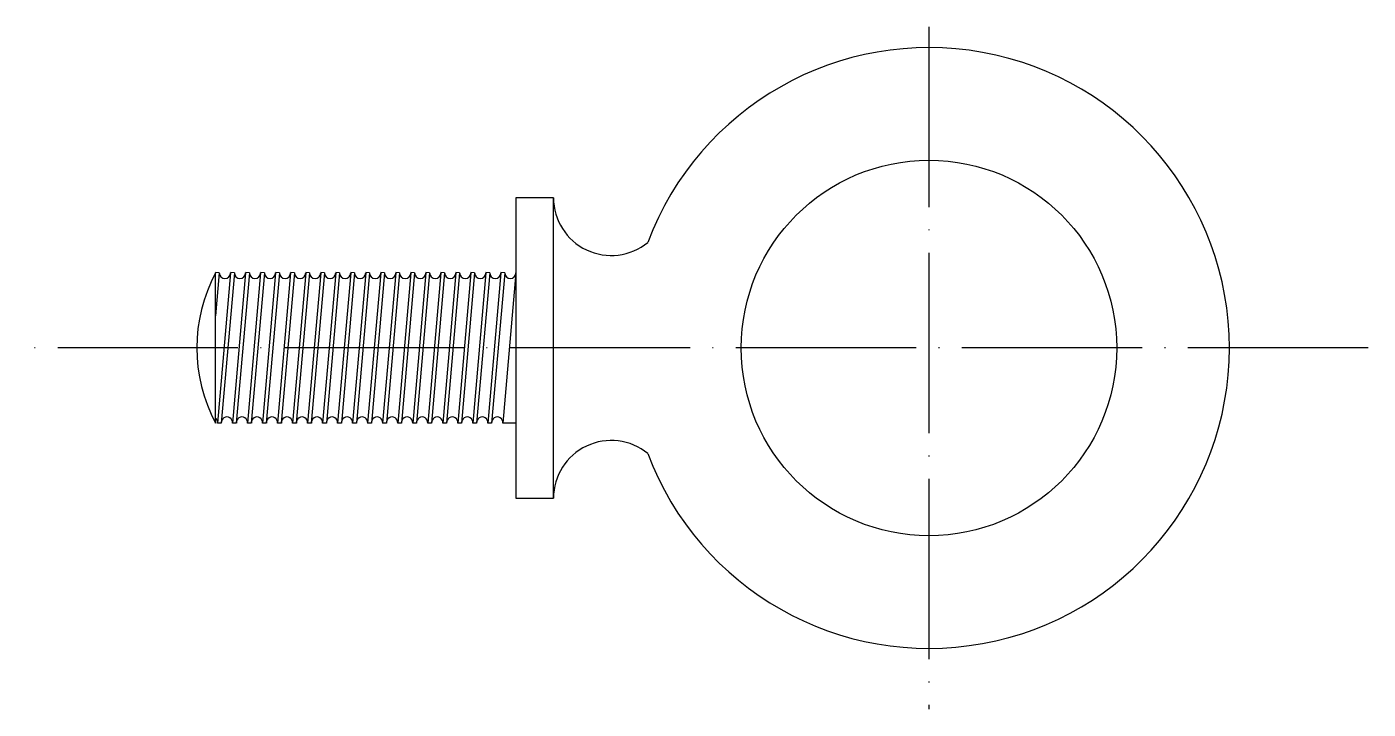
# Model space of a CAD drawing. Header units: millimetres. Extents: x 98 to 277, y 50 to 141.
import ezdxf

# ---------------------------------------------------------------- set-up
doc = ezdxf.new("R2010")
doc.units = ezdxf.units.MM
doc.linetypes.add('ACAD_ISO04W100', pattern=[30, 24, -3, 0, -3])

msp = doc.modelspace()

# ---------------------------------------------------------------- linework, layer by layer
at = {"linetype": 'ACAD_ISO04W100'}
for p, q in [((218.26, 140.92), (218.26, 50.05)), ((276.74, 98.15), (98.13, 98.15))]:
    msp.add_line(p, q, dxfattribs=at)
for p, q in [((168.26, 118.15), (163.26, 118.15)), ((163.26, 118.15), (163.26, 108.15)), ((168.26, 78.15), (168.26, 118.15)), ((123.76, 108.15), (123.26, 108.2)), ((123.26, 88.15), (123.26, 108.15)), ((123.76, 108.15), (123.26, 102.44)), ((125.26, 108.15), (123.51, 88.15)), ((125.76, 108.15), (124.01, 88.15)), ((125.76, 108.15), (125.26, 108.2)), ((127.26, 108.15), (125.51, 88.15)), ((127.76, 108.15), (126.01, 88.15)), ((127.76, 108.15), (127.26, 108.2)), ((129.26, 108.15), (127.51, 88.15)), ((129.76, 108.15), (128.01, 88.15)), ((129.76, 108.15), (129.26, 108.2)), ((131.26, 108.15), (129.51, 88.15)), ((131.76, 108.15), (130.01, 88.15)), ((131.76, 108.15), (131.26, 108.2)), ((133.26, 108.15), (131.51, 88.15)), ((133.76, 108.15), (132.01, 88.15)), ((133.76, 108.15), (133.26, 108.2)), ((135.26, 108.15), (133.51, 88.15)), ((135.76, 108.15), (134.01, 88.15)), ((135.76, 108.15), (135.26, 108.2)), ((137.26, 108.15), (135.51, 88.15)), ((137.76, 108.15), (136.01, 88.15)), ((137.76, 108.15), (137.26, 108.2)), ((139.26, 108.15), (137.51, 88.15)), ((139.76, 108.15), (138.01, 88.15)), ((139.76, 108.15), (139.26, 108.2)), ((141.26, 108.15), (139.51, 88.15)), ((141.76, 108.15), (140.01, 88.15)), ((141.76, 108.15), (141.26, 108.2)), ((143.26, 108.15), (141.51, 88.15)), ((143.76, 108.15), (142.01, 88.15)), ((143.76, 108.15), (143.26, 108.2)), ((145.26, 108.15), (143.51, 88.15)), ((145.76, 108.15), (144.01, 88.15)), ((145.76, 108.15), (145.26, 108.2)), ((147.26, 108.15), (145.51, 88.15)), ((147.76, 108.15), (146.01, 88.15)), ((147.76, 108.15), (147.26, 108.2)), ((149.26, 108.15), (147.51, 88.15)), ((149.76, 108.15), (148.01, 88.15)), ((149.76, 108.15), (149.26, 108.2)), ((151.26, 108.15), (149.51, 88.15)), ((151.76, 108.15), (150.01, 88.15)), ((151.76, 108.15), (151.26, 108.2)), ((153.26, 108.15), (151.51, 88.15)), ((153.76, 108.15), (152.01, 88.15)), ((153.76, 108.15), (153.26, 108.2)), ((155.26, 108.15), (153.51, 88.15)), ((155.76, 108.15), (154.01, 88.15)), ((155.76, 108.15), (155.26, 108.2)), ((157.26, 108.15), (155.51, 88.15)), ((157.76, 108.15), (156.01, 88.15)), ((157.76, 108.15), (157.26, 108.2)), ((159.26, 108.15), (157.51, 88.15)), ((159.76, 108.15), (158.01, 88.15)), ((159.76, 108.15), (159.26, 108.2)), ((161.26, 108.15), (159.51, 88.15)), ((161.76, 108.15), (160.01, 88.15)), ((161.76, 108.15), (161.26, 108.2)), ((163.26, 108.15), (161.51, 88.15)), ((163.26, 108.15), (163.26, 88.15)), ((124.02, 88.15), (123.51, 88.15)), ((124.02, 88.15), (123.51, 88.15)), ((124.02, 88.15), (123.51, 88.15)), ((124.02, 88.15), (123.51, 88.15)), ((126.02, 88.15), (125.51, 88.15)), ((126.02, 88.15), (125.51, 88.15)), ((126.02, 88.15), (125.51, 88.15)), ((126.02, 88.15), (125.51, 88.15)), ((128.02, 88.15), (127.51, 88.15)), ((128.02, 88.15), (127.51, 88.15)), ((128.02, 88.15), (127.51, 88.15)), ((128.02, 88.15), (127.51, 88.15)), ((130.02, 88.15), (129.51, 88.15)), ((130.02, 88.15), (129.51, 88.15)), ((130.02, 88.15), (129.51, 88.15)), ((130.02, 88.15), (129.51, 88.15)), ((132.02, 88.15), (131.51, 88.15)), ((132.02, 88.15), (131.51, 88.15)), ((132.02, 88.15), (131.51, 88.15)), ((132.02, 88.15), (131.51, 88.15)), ((134.02, 88.15), (133.51, 88.15)), ((134.02, 88.15), (133.51, 88.15)), ((134.02, 88.15), (133.51, 88.15)), ((134.02, 88.15), (133.51, 88.15)), ((136.02, 88.15), (135.51, 88.15)), ((136.02, 88.15), (135.51, 88.15)), ((136.02, 88.15), (135.51, 88.15)), ((136.02, 88.15), (135.51, 88.15)), ((138.02, 88.15), (137.51, 88.15)), ((138.02, 88.15), (137.51, 88.15)), ((138.02, 88.15), (137.51, 88.15)), ((138.02, 88.15), (137.51, 88.15)), ((140.02, 88.15), (139.51, 88.15)), ((140.02, 88.15), (139.51, 88.15)), ((140.02, 88.15), (139.51, 88.15)), ((140.02, 88.15), (139.51, 88.15)), ((142.02, 88.15), (141.51, 88.15)), ((142.02, 88.15), (141.51, 88.15)), ((142.02, 88.15), (141.51, 88.15)), ((142.02, 88.15), (141.51, 88.15)), ((144.02, 88.15), (143.51, 88.15)), ((144.02, 88.15), (143.51, 88.15)), ((144.02, 88.15), (143.51, 88.15)), ((144.02, 88.15), (143.51, 88.15)), ((146.02, 88.15), (145.51, 88.15)), ((146.02, 88.15), (145.51, 88.15)), ((146.02, 88.15), (145.51, 88.15)), ((146.02, 88.15), (145.51, 88.15)), ((148.02, 88.15), (147.51, 88.15)), ((148.02, 88.15), (147.51, 88.15)), ((148.02, 88.15), (147.51, 88.15)), ((148.02, 88.15), (147.51, 88.15)), ((150.02, 88.15), (149.51, 88.15)), ((150.02, 88.15), (149.51, 88.15)), ((150.02, 88.15), (149.51, 88.15)), ((150.02, 88.15), (149.51, 88.15)), ((152.02, 88.15), (151.51, 88.15)), ((152.02, 88.15), (151.51, 88.15)), ((152.02, 88.15), (151.51, 88.15)), ((152.02, 88.15), (151.51, 88.15)), ((154.02, 88.15), (153.51, 88.15)), ((154.02, 88.15), (153.51, 88.15)), ((154.02, 88.15), (153.51, 88.15)), ((154.02, 88.15), (153.51, 88.15)), ((156.02, 88.15), (155.51, 88.15)), ((156.02, 88.15), (155.51, 88.15)), ((156.02, 88.15), (155.51, 88.15)), ((156.02, 88.15), (155.51, 88.15)), ((158.02, 88.15), (157.51, 88.15)), ((158.02, 88.15), (157.51, 88.15)), ((158.02, 88.15), (157.51, 88.15)), ((158.02, 88.15), (157.51, 88.15)), ((160.02, 88.15), (159.51, 88.15)), ((160.02, 88.15), (159.51, 88.15)), ((160.02, 88.15), (159.51, 88.15)), ((160.02, 88.15), (159.51, 88.15)), ((163.26, 88.15), (161.51, 88.15)), ((163.26, 88.15), (163.26, 78.15)), ((163.26, 78.15), (168.26, 78.15))]:
    msp.add_line(p, q)
msp.add_circle((218.26, 98.15), 25)
for centre, radius, start, end in [((218.26, 98.15), 40, 200.5893, 159.4107), ((175.94, 118.15), 7.68, 180, 309.4107), ((142.01, 98.15), 21.25, 151.9275, 208.0725), ((124.51, 108.15), 0.75, 180, 0), ((126.51, 108.15), 0.75, 180, 0), ((128.51, 108.15), 0.75, 180, 0), ((130.51, 108.15), 0.75, 180, 0), ((132.51, 108.15), 0.75, 180, 0), ((134.51, 108.15), 0.75, 180, 0), ((136.51, 108.15), 0.75, 180, 0), ((138.51, 108.15), 0.75, 180, 0), ((140.51, 108.15), 0.75, 180, 0), ((142.51, 108.15), 0.75, 180, 0), ((144.51, 108.15), 0.75, 180, 0), ((146.51, 108.15), 0.75, 180, 0), ((148.51, 108.15), 0.75, 180, 0), ((150.51, 108.15), 0.75, 180, 0), ((152.51, 108.15), 0.75, 180, 0), ((154.51, 108.15), 0.75, 180, 0), ((156.51, 108.15), 0.75, 180, 0), ((158.51, 108.15), 0.75, 180, 0), ((160.51, 108.15), 0.75, 180, 0), ((162.51, 108.15), 0.75, 180, 0), ((122.77, 88.22), 0.747, 355, 48.6021), ((124.77, 88.22), 0.747, 355, 185), ((126.77, 88.22), 0.747, 355, 185), ((128.77, 88.22), 0.747, 355, 185), ((130.77, 88.22), 0.747, 355, 185), ((132.77, 88.22), 0.747, 355, 185), ((134.77, 88.22), 0.747, 355, 185), ((136.77, 88.22), 0.747, 355, 185), ((138.77, 88.22), 0.747, 355, 185), ((140.77, 88.22), 0.747, 355, 185), ((142.77, 88.22), 0.747, 355, 185), ((144.77, 88.22), 0.747, 355, 185), ((146.77, 88.22), 0.747, 355, 185), ((148.77, 88.22), 0.747, 355, 185), ((150.77, 88.22), 0.747, 355, 185), ((152.77, 88.22), 0.747, 355, 185), ((154.77, 88.22), 0.747, 355, 185), ((156.77, 88.22), 0.747, 355, 185), ((158.77, 88.22), 0.747, 355, 185), ((160.77, 88.22), 0.747, 355, 185), ((175.94, 78.15), 7.68, 50.5893, 180)]:
    msp.add_arc(centre, radius, start, end)

doc.saveas('drawing.dxf')
